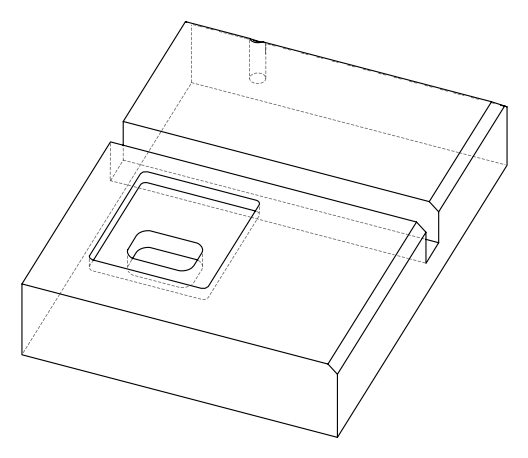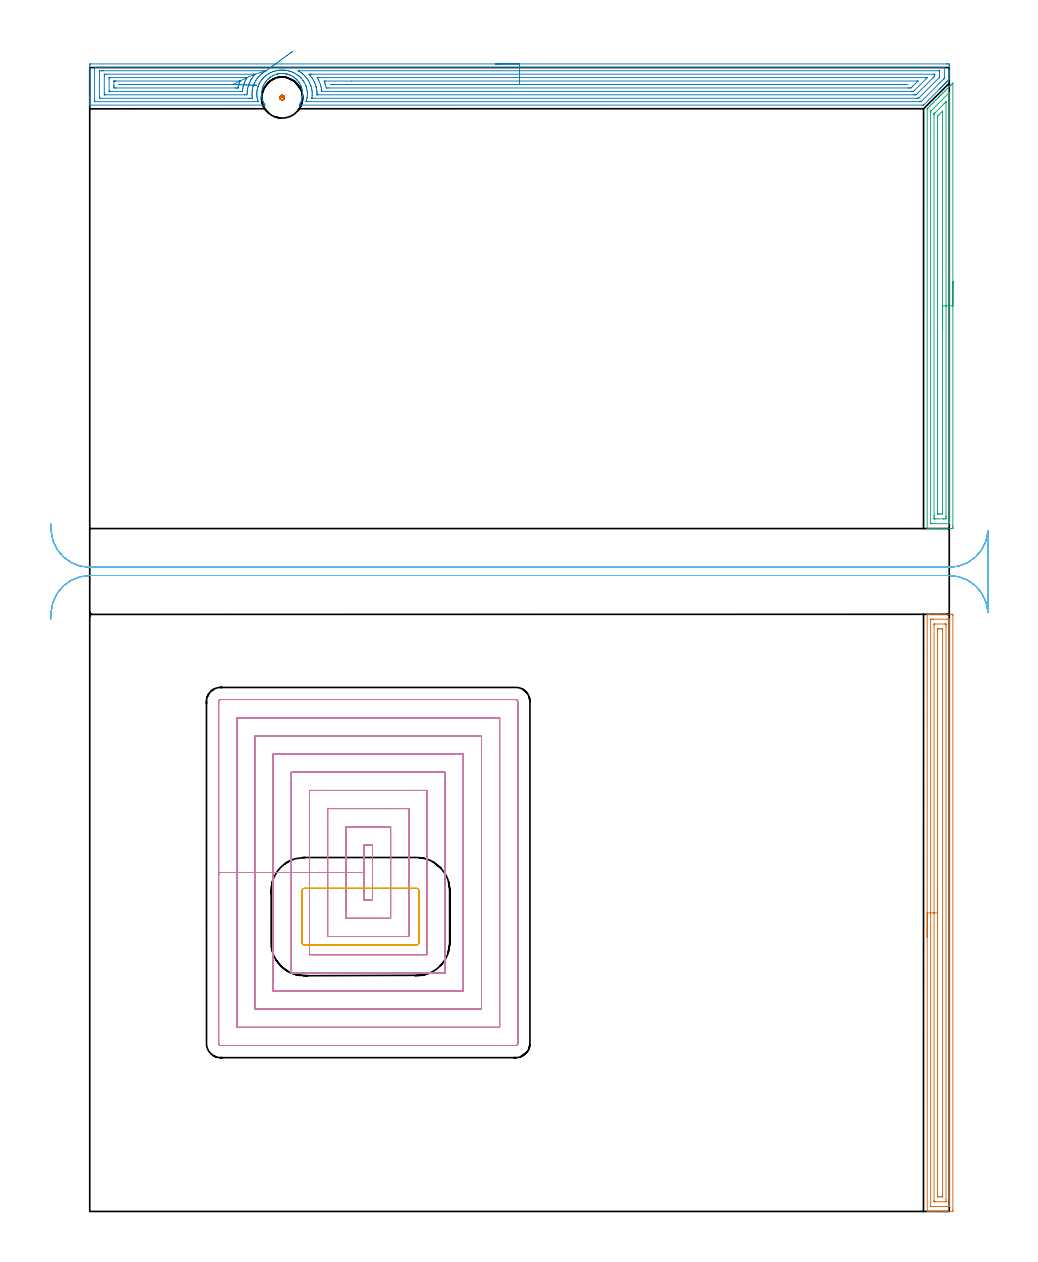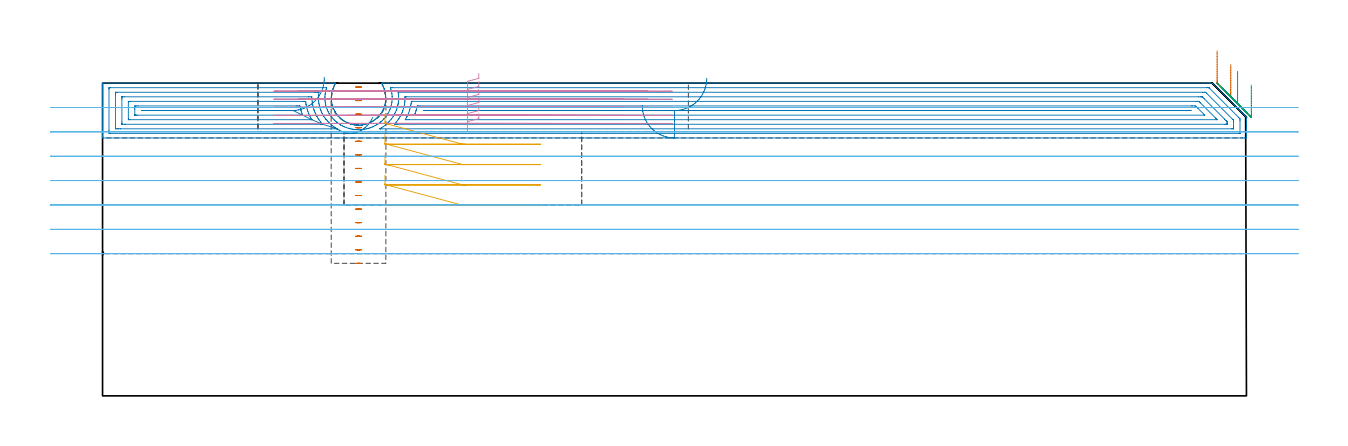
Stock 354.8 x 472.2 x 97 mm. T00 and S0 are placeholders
(PLAN: 7 operations, 4 tool changes, 80.6 min)
(1 AREA_MILL | FG_CHAMFER_SURFACE | UGT0205_001 | 8.13 min | 14191 mm3)
(2 AREA_MILL_1 | FG_CHAMFER_SURFACE_1 | UGT0205_001 | 19.42 min | 51232 mm3)
(3 AREA_MILL_2 | FG_CHAMFER_SURFACE_2 | UGT0205_001 | 5.97 min | 10285 mm3)
(4 MILL_RECTANGULAR_POCKET | POCKET_RECTANGULAR_STRAIGHT | NXT0201_010 | Follow Part, ap 2.5, ae 75% | 32.86 min | 305597 mm3)
(5 MILL_RECTANGULAR_POCKET_1 | POCKET_RECTANGULAR_STRAIGHT_1 | UGT0201_109 | Follow Part, ap 6.35, ae 75% | 1.73 min | 78684 mm3)
(6 MILL_RECTANGULAR_SLOT | SLOT_RECTANGULAR | UGT0201_004 | Follow Part, ap 8, ae 75% | 11.95 min | 663729 mm3)
(7 MILL_BLIND_HOLE_FROM_SOLID_MATERIAL | STEP1POCKET | UGT0201_133 | Spiral | 0.51 min | 11467 mm3)
(TOOL UGT0205_001 | Chamfer Mill 20 x 3 x 45 deg. | D20 FL50 Z2)
(TOOL NXT0201_010 | ENDMILL 10mm [2P460-1000-NA 1630] | D10 FL30 Z6)
(TOOL UGT0201_109 | End Mill 25.4 mm | D25.4 FL25 Z2)
(TOOL UGT0201_004 | End Mill 32 mm | D32 FL53 Z6)
(TOOL UGT0201_133 | Carbide End Mill 15.0 | D15 FL30 Z4)
(OP 1 AREA_MILL)
G17 G21 G94 G90
T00 M6
G54
G17 G0 G90 X345.7 Y113.25 S1061 M3
G43 Z107. H0
G94 G1 Y113.288 Z106.128 F250.
Y113.402 Z105.263
Y113.591 Z104.412
Y113.853 Z103.58
Y114.187 Z102.774
Y114.59 Z102.
Y115.058 Z101.264
Y115.59 Z100.572
Y116.179 Z99.929
Y116.822 Z99.339
Y117.514 Z98.808
Y118.25 Z98.34
Y119.024 Z97.937
Y119.83 Z97.603
Y120.662 Z97.341
Y121.513 Z97.152
Y122.378 Z97.038
Y123.25 Z97.
Y246.347
X345.706 Y246.49 Z96.993
X346.01 Y246.5 Z96.689
X346.428 Z96.271
X347.033 Z95.661
X349.099 Z93.598
X349.678 Z93.017
X350.27 Z92.426
X355.848 Z86.849
X356.14 Y246.498 Z86.557
X356.292 Y246.49 Z86.406
X356.299 Y246.337 Z86.399
X356.3 Y245.901 Z86.4
Y0.599
X356.296 Y0.16 Z86.402
X356.291 Y0.01 Z86.406
X356.137 Y0. Z86.56
X349.678 Z93.017
X348.218 Z94.479
X347.033 Z95.661
X346.432 Z96.267
X346.152 Z96.547
X346.01 Z96.689
X345.706 Y0.01 Z96.993
X345.7 Y0.153 Z97.
Y123.25
X347.114 Z95.586
X347.115 Y244.319 Z95.585
X347.116 Y244.42 Z95.584
X347.119 Y244.47 Z95.581
X347.12 Y244.487 Z95.58
X347.158 Y244.49 Z95.542
X347.538 Y244.498 Z95.162
X347.915 Y244.499 Z94.785
X348.418 Y244.5 Z94.282
X354.085 Y244.499 Z88.615
X354.591 Y244.497 Z88.109
X354.789 Y244.49 Z87.911
X354.879 Y244.478 Z87.821
X354.884 Y244.2 Z87.816
X354.885 Y244.117 Z87.815
Y2.181
X354.884 Y2.08 Z87.816
X354.881 Y2.03 Z87.819
X354.88 Y2.013 Z87.82
X354.842 Y2.01 Z87.858
X354.462 Y2.002 Z88.238
X354.085 Y2. Z88.615
X353.582 Z89.118
X347.915 Y2.001 Z94.785
X347.409 Y2.003 Z95.291
X347.211 Y2.01 Z95.489
X347.121 Y2.022 Z95.579
X347.116 Y2.3 Z95.584
X347.115 Y2.383 Z95.585
X347.114 Y123.25 Z95.586
X348.529 Z94.171
Y241.711
X348.533 Y242.333 Z94.167
X348.535 Y242.467 Z94.165
X348.538 Y242.49 Z94.162
X348.576 Y242.494 Z94.124
X348.632 Y242.499 Z94.068
X353.039 Z89.661
X353.204 Y242.497 Z89.496
X353.369 Y242.491 Z89.331
X353.465 Y242.486 Z89.235
X353.467 Y242.423 Z89.233
X353.469 Y242.333 Z89.231
X353.471 Y242.062 Z89.229
Y4.789
X353.467 Y4.167 Z89.233
X353.465 Y4.033 Z89.235
X353.462 Y4.01 Z89.238
X353.424 Y4.006 Z89.276
X353.368 Y4.001 Z89.332
X348.961 Z93.739
X348.796 Y4.003 Z93.904
X348.631 Y4.009 Z94.069
X348.535 Y4.014 Z94.165
X348.533 Y4.077 Z94.167
X348.531 Y4.167 Z94.169
X348.529 Y4.438 Z94.171
Y123.25
X349.943 Z92.757
Y239.657
X349.946 Y240.277 Z92.754
X349.95 Y240.479 Z92.75
X350.143 Y240.49 Z92.557
X350.559 Y240.499 Z92.141
X350.608 Y240.5 Z92.092
X351.489 Z91.211
X351.866 Y240.495 Z90.834
X352.047 Y240.49 Z90.653
X352.051 Y240.386 Z90.649
X352.056 Y239.926 Z90.644
X352.057 Y6.843 Z90.643
X352.054 Y6.223 Z90.646
X352.05 Y6.021 Z90.65
X351.857 Y6.01 Z90.843
X351.441 Y6.001 Z91.259
X351.392 Y6. Z91.308
X350.511 Z92.189
X350.134 Y6.005 Z92.566
X349.953 Y6.01 Z92.747
X349.949 Y6.114 Z92.751
X349.944 Y6.574 Z92.756
X349.943 Y123.25 Z92.757
Y124.122 Z92.795
Y124.986 Z92.909
Y125.838 Z93.098
Y126.67 Z93.36
Y127.476 Z93.694
Y128.25 Z94.097
Y128.986 Z94.566
Y129.678 Z95.097
Y130.321 Z95.686
Y130.91 Z96.329
Y131.441 Z97.022
Y131.91 Z97.757
Y132.313 Z98.531
Y132.647 Z99.337
Y132.909 Z100.169
Y133.098 Z101.021
Y133.212 Z101.886
Y133.25 Z102.757
G0 Z107.
M5
M2
(OP 2 AREA_MILL_1)
G17 G21 G94 G90
T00 M6
G54
G17 G0 G90 X167.4 Y473.7 S1061 M3
G43 Z107. H0
Z90.
G94 G1 X167.438 Z89.128 F250.
X167.552 Z88.264
X167.741 Z87.412
X168.003 Z86.58
X168.337 Z85.774
X168.74 Z85.
X169.209 Z84.264
X169.74 Z83.572
X170.329 Z82.929
X170.972 Z82.34
X171.664 Z81.808
X172.4 Z81.34
X173.174 Z80.937
X173.98 Z80.603
X174.812 Z80.341
X175.664 Z80.152
X176.528 Z80.038
X177.4 Z80.
X353.663
X354.189 Y473.698 Z80.002
X354.708 Y473.694 Z80.004
X354.792 Y473.691 Z80.005
X354.8 Y473.178 Z80.518
Y470.519 Z83.175
Y469.96 Z83.737
Y469.632 Z84.064
Y469.073 Z84.623
Y468.746 Z84.949
Y467.44 Z86.259
X354.799 Y467.307 Z86.39
X354.784 Y467.286 Z86.413
X354.514 Y467.014 Z86.686
X354.434 Y466.934 Z86.766
X354.189 Y466.688 Z87.01
X354.032 Y466.53 Z87.165
X353.875 Y466.374 Z87.324
X353.742 Y466.241 Z87.457
X353.589 Y466.086 Z87.609
X353.435 Y465.934 Z87.764
X353.296 Y465.795 Z87.903
X353.146 Y465.643 Z88.052
X352.995 Y465.494 Z88.204
X352.849 Y465.348 Z88.349
X352.702 Y465.2 Z88.495
X352.555 Y465.054 Z88.644
X352.403 Y464.902 Z88.796
X352.259 Y464.757 Z88.939
X352.115 Y464.614 Z89.084
X351.957 Y464.455 Z89.242
X351.816 Y464.313 Z89.382
X351.675 Y464.174 Z89.524
X351.51 Y464.009 Z89.689
X351.372 Y463.87 Z89.826
X351.235 Y463.734 Z89.964
X351.064 Y463.563 Z90.135
X350.929 Y463.427 Z90.269
X350.795 Y463.293 Z90.404
X344.367 Y456.866 Z96.832
X344.266 Y456.77 Z96.928
X344.195 Y456.704 Z96.989
X343.474 Y456.7 Z97.
X86.773
X86.503 Y456.704 Z96.99
X86.524 Y456.744 Z96.952
X86.609 Y456.893 Z96.805
X86.676 Y457.007 Z96.692
X86.803 Y457.231 Z96.469
X86.95 Y457.525 Z96.175
X87.268 Y458.224 Z95.476
X87.335 Y458.407 Z95.293
X87.479 Y458.846 Z94.854
X87.601 Y459.289 Z94.411
X87.696 Y459.729 Z93.971
X87.767 Y460.172 Z93.528
X87.814 Y460.612 Z93.088
X87.838 Y461.054 Z92.646
X87.84 Y461.495 Z92.205
X87.818 Y461.936 Z91.764
X87.773 Y462.378 Z91.322
X87.705 Y462.818 Z90.882
X87.612 Y463.26 Z90.44
X87.492 Y463.7 Z90.
X87.268 Y464.377 Z89.323
X87.227 Y464.48 Z89.22
X87.184 Y464.582 Z89.118
X86.974 Y465.026 Z88.673
X86.74 Y465.464 Z88.235
X86.375 Y466.064 Z87.635
X86.276 Y466.207 Z87.493
X86.173 Y466.346 Z87.353
X85.835 Y466.76 Z86.938
X85.732 Y466.878 Z86.82
X85.648 Y466.973 Z86.723
X85.585 Y467.046 Z86.653
X85.483 Y467.163 Z86.536
X85.434 Y467.212 Z86.487
X85.419 Y467.228 Z86.471
X85.374 Y467.268 Z86.428
X85.306 Y467.332 Z86.367
X85.137 Y467.488 Z86.211
X85.053 Y467.564 Z86.132
X85.011 Y467.603 Z86.094
X84.949 Y467.657 Z86.042
X84.839 Y467.751 Z85.948
X84.71 Y467.859 Z85.836
X84.59 Y467.963 Z85.736
X84.396 Y468.111 Z85.589
X84.051 Y468.346 Z85.354
X83.698 Y468.569 Z85.131
X83.297 Y468.787 Z84.91
X83.202 Y468.834 Z84.861
X82.891 Y468.992 Z84.707
X82.806 Y469.031 Z84.669
X82.721 Y469.064 Z84.636
X82.362 Y469.205 Z84.493
X81.913 Y469.359 Z84.339
X81.468 Y469.483 Z84.214
X81.416 Y469.493 Z84.201
X81.155 Y469.554 Z84.144
X81.021 Y469.584 Z84.114
X80.586 Y469.657 Z84.04
X80.575 Y469.658 Z84.038
X80.523 Y469.663 Z84.031
X80.303 Y469.688 Z84.005
X80.128 Y469.707 Z83.985
X80.077 Y469.71 Z83.981
X79.627 Y469.74 Z83.957
X79.42 Y469.743 Z83.953
X79.33 Y469.745
X79.299 Y469.746
X79.251 Z83.952
X79.236
X79.187 Z83.953
X79.18
X78.789 Y469.723 Z83.977
X78.684 Y469.712 Z83.987
X78.344 Y469.676 Z84.021
X78.291 Y469.667 Z84.028
X78.232 Y469.658 Z84.038
X78.084 Y469.636 Z84.062
X77.896 Y469.607 Z84.091
X77.451 Y469.513 Z84.183
X77.398 Y469.498 Z84.197
X77.3 Y469.473 Z84.225
X77.07 Y469.411 Z84.287
X77.003 Y469.392 Z84.304
X76.952 Y469.375 Z84.32
X76.744 Y469.308 Z84.39
X76.559 Y469.246 Z84.451
X75.912 Y468.993 Z84.707
X75.666 Y468.875 Z84.822
X75.613 Y468.845 Z84.851
X75.217 Y468.632 Z85.068
X74.917 Y468.45 Z85.249
X74.774 Y468.364 Z85.336
X74.41 Y468.11 Z85.589
X74.095 Y467.859 Z85.84
X73.882 Y467.689 Z86.009
X73.827 Y467.637 Z86.06
X73.659 Y467.481 Z86.218
X73.592 Y467.416 Z86.28
X73.39 Y467.228 Z86.471
X72.989 Y466.797 Z86.902
X72.934 Y466.728 Z86.972
X72.88 Y466.66 Z87.04
X72.779 Y466.53 Z87.165
X72.632 Y466.345 Z87.352
X72.488 Y466.141 Z87.559
X72.354 Y465.952 Z87.748
X72.158 Y465.643 Z88.054
X72.112 Y465.572 Z88.127
X72.097 Y465.548 Z88.152
X72.051 Y465.464 Z88.236
X71.826 Y465.026 Z88.674
X71.622 Y464.582 Z89.118
X71.45 Y464.143 Z89.557
X71.304 Y463.7 Z90.
X71.204 Y463.354 Z90.346
X71.096 Y462.818 Z90.882
X71.027 Y462.378 Z91.322
X70.982 Y461.936 Z91.764
X70.96 Y461.495 Z92.205
X70.962 Y461.054 Z92.646
X70.986 Y460.612 Z93.088
X71.033 Y460.172 Z93.528
X71.104 Y459.729 Z93.971
X71.194 Y459.289 Z94.411
X71.204 Y459.245 Z94.455
X71.472 Y458.407 Z95.293
X71.646 Y457.963 Z95.737
X71.847 Y457.525 Z96.175
X71.998 Y457.231 Z96.469
X72.041 Y457.153 Z96.547
X72.097 Y457.051 Z96.648
X72.31 Y456.699 Z96.994
X72.309 Z96.995
X72.263 Y456.697 Z96.997
X72.041 Y456.7 Z97.
X0.165
X0.01 Y456.703 Z96.988
X0.008 Y456.728 Z96.964
X0. Y457.085 Z96.614
Y457.453 Z96.246
Y458.108 Z95.587
Y459.322 Z94.375
Y459.881 Z93.813
Y469.189 Z84.508
Y473.178 Z80.519
X0.003 Y473.461 Z80.237
X0.01 Y473.692 Z80.006
X0.243 Y473.699 Z79.999
X177.4 Y473.7 Z80.
Y472.286 Z81.414
X352.403
X352.625 Y472.284 Z81.416
X352.733 Y472.281 Z81.419
X352.78 Y472.279 Z81.421
X352.79 Y472.25 Z81.45
X352.794 Y472.148 Z81.552
X352.799 Y471.899 Z81.801
Y468.353 Z85.347
X352.792 Y467.859 Z85.841
X352.79 Y467.763 Z85.937
X352.733 Y467.695 Z86.005
X352.654 Y467.61 Z86.09
X352.403 Y467.353 Z86.347
X343.315 Y458.266 Z95.434
X343.209 Y458.162 Z95.538
X343.175 Y458.133 Z95.567
X343.158 Y458.121 Z95.579
X343.135 Y458.119 Z95.581
X343.025 Y458.117 Z95.583
X342.581 Y458.114 Z95.586
X89.899
X89.458 Y458.117 Z95.583
X89.35 Y458.119 Z95.581
X89.306 Y458.121 Z95.579
X89.311 Y458.147 Z95.553
X89.331 Y458.22 Z95.48
X89.431 Y458.572 Z95.128
X89.547 Y458.995 Z94.705
X89.612 Y459.279 Z94.421
X89.725 Y459.881 Z93.819
X89.749 Y460.03 Z93.67
X89.82 Y460.768 Z92.932
X89.825 Y460.841 Z92.859
X89.828 Y461.654 Z92.046
X89.826 Y461.726 Z91.974
X89.75 Y462.541 Z91.159
X89.728 Y462.71 Z90.99
X89.589 Y463.427 Z90.273
X89.485 Y463.837 Z89.863
X89.335 Y464.313 Z89.387
X89.251 Y464.564 Z89.136
X89.163 Y464.809 Z88.891
X89.006 Y465.189 Z88.511
X88.996 Y465.21 Z88.49
X88.528 Y466.086 Z87.614
X88.113 Y466.757 Z86.943
X87.955 Y466.973 Z86.727
X87.263 Y467.817 Z85.883
X87.225 Y467.859 Z85.841
X87.22 Y467.865 Z85.835
X86.764 Y468.312 Z85.388
X86.327 Y468.696 Z85.004
X86.266 Y468.746 Z84.954
X85.798 Y469.109 Z84.591
X85.434 Y469.358 Z84.342
X85.001 Y469.632 Z84.068
X84.541 Y469.887 Z83.813
X84.013 Y470.157 Z83.543
X83.648 Y470.31 Z83.39
X83.104 Y470.519 Z83.181
X82.756 Y470.636 Z83.064
X82.583 Y470.69 Z83.01
X82.159 Y470.804 Z82.896
X81.863 Y470.873 Z82.827
X81.413 Y470.966 Z82.734
X80.97 Y471.039 Z82.661
X80.376 Y471.108 Z82.592
X80.22 Y471.122 Z82.578
X80.077 Y471.129 Z82.571
X79.439 Y471.152 Z82.548
X79.184 Y471.154 Z82.546
X78.576 Y471.122 Z82.578
X78.291 Y471.094 Z82.606
X77.776 Y471.03 Z82.67
X77.6 Y471.004 Z82.696
X77.398 Y470.97 Z82.73
X77.022 Y470.892 Z82.808
X76.505 Y470.766 Z82.934
X76.31 Y470.713 Z82.987
X75.687 Y470.519 Z83.181
X75.613 Y470.491 Z83.209
X74.995 Y470.246 Z83.454
X74.881 Y470.198 Z83.502
X74.72 Y470.123 Z83.577
X74.391 Y469.958 Z83.742
X73.827 Y469.651 Z84.049
X73.815 Y469.644 Z84.056
X73.795 Y469.632 Z84.068
X73.274 Y469.295 Z84.405
X72.934 Y469.055 Z84.645
X72.759 Y468.92 Z84.78
X72.542 Y468.746 Z84.954
X72.271 Y468.517 Z85.183
X72.041 Y468.308 Z85.392
X71.812 Y468.087 Z85.613
X71.595 Y467.859 Z85.841
X71.148 Y467.357 Z86.343
X70.978 Y467.142 Z86.558
X70.85 Y466.973 Z86.727
X70.605 Y466.625 Z87.075
X70.248 Y466.086 Z87.614
X69.952 Y465.501 Z88.199
X69.814 Y465.2 Z88.5
X69.677 Y464.888 Z88.812
X69.456 Y464.313 Z89.387
X69.431 Y464.245 Z89.455
X69.363 Y464.039 Z89.661
X69.233 Y463.556 Z90.144
X69.205 Y463.427 Z90.273
X69.091 Y462.81 Z90.89
X69.05 Y462.541 Z91.159
X68.995 Y462.019 Z91.681
X68.977 Y461.654 Z92.046
X68.971 Y461.156 Z92.544
X68.986 Y460.768 Z92.932
X69.032 Y460.209 Z93.491
X69.077 Y459.881 Z93.819
X69.207 Y459.15 Z94.551
X69.246 Y458.995 Z94.705
X69.363 Y458.594 Z95.106
X69.446 Y458.331 Z95.369
X69.455 Y458.303 Z95.397
X69.478 Y458.223 Z95.477
X69.498 Y458.142 Z95.558
X69.501 Y458.119 Z95.581
X69.497 Y458.118 Z95.582
X69.471 Y458.116 Z95.584
X69.363 Y458.114 Z95.586
X2.397
X2.175 Y458.116 Z95.584
X2.067 Y458.119 Z95.581
X2.02 Y458.121 Z95.579
X2.01 Y458.15 Z95.55
X2.006 Y458.252 Z95.448
X2.001 Y458.501 Z95.199
Y471.405 Z82.295
X2.002 Y471.797 Z81.903
X2.01 Y472.193 Z81.507
X2.018 Y472.279 Z81.421
X2.065 Y472.281 Z81.419
X2.175 Y472.284 Z81.416
X2.397 Y472.286 Z81.414
X177.4
Y470.872 Z82.828
X350.262 Y470.871 Z82.829
X350.617 Y470.87 Z82.83
X350.735 Y470.867 Z82.833
X350.776 Y470.865 Z82.835
X350.79 Y470.861 Z82.839
X350.793 Y470.821 Z82.879
X350.797 Y470.7 Z83.
X350.799 Y470.519 Z83.181
X350.8 Y470.337 Z83.363
Y468.746 Z84.954
X350.799 Y468.565 Z85.135
X350.795 Y468.383 Z85.317
X350.79 Y468.262 Z85.438
X350.782 Y468.193 Z85.507
X350.757 Y468.166 Z85.534
X350.617 Y468.017 Z85.683
X342.481 Y459.881 Z93.819
X342.213 Y459.621 Z94.079
X342.138 Y459.549 Z94.151
X342.037 Y459.535 Z94.165
X341.688 Y459.532 Z94.168
X341.15 Y459.529 Z94.171
X91.844
X91.761 Y459.53 Z94.17
X91.724 Y459.532 Z94.168
X91.703 Y459.535 Z94.165
X91.699 Y459.552 Z94.148
X91.742 Y459.881 Z93.819
X91.812 Y460.641 Z93.059
X91.817 Y460.768 Z92.932
X91.828 Y461.512 Z92.188
X91.823 Y461.654 Z92.046
X91.768 Y462.457 Z91.243
X91.758 Y462.541 Z91.159
X91.684 Y463.063 Z90.637
X91.615 Y463.427 Z90.273
X91.598 Y463.513 Z90.187
X91.38 Y464.313 Z89.387
X91.249 Y464.746 Z88.954
X91.086 Y465.2 Z88.5
X90.791 Y465.848 Z87.852
X90.669 Y466.086 Z87.614
X90.537 Y466.339 Z87.361
X90.161 Y466.973 Z86.727
X89.899 Y467.393 Z86.307
X89.538 Y467.859 Z85.841
X89.006 Y468.498 Z85.202
X88.776 Y468.746 Z84.954
X88.113 Y469.372 Z84.328
X87.817 Y469.632 Z84.068
X87.22 Y470.104 Z83.596
X86.601 Y470.519 Z83.181
X86.327 Y470.695 Z83.005
X86.215 Y470.762 Z82.938
X86.097 Y470.832 Z82.868
X86.053 Y470.861 Z82.839
X86.049 Y470.866 Z82.834
X86.052 Y470.867 Z82.833
X86.11 Y470.87 Z82.83
X86.204 Y470.871 Z82.829
X86.327 Y470.872 Z82.828
X177.4
Y469.457 Z84.243
X348.115
X348.704 Y469.455 Z84.245
X348.771 Y469.452 Z84.248
X348.787 Y469.451 Z84.249
X348.79 Y469.436 Z84.264
X348.795 Y469.386 Z84.314
X348.798 Y469.183 Z84.517
X348.799 Y468.779 Z84.921
X348.795 Y468.746 Z84.954
X348.782 Y468.642 Z85.058
X348.702 Y468.558 Z85.142
X348.577 Y468.429 Z85.271
X348.419 Y468.269 Z85.431
X348.011 Y467.859 Z85.841
X341.688 Y461.537 Z92.163
X341.3 Y461.153 Z92.547
X341.128 Y460.986 Z92.714
X341.099 Y460.959 Z92.741
X341.062 Y460.95 Z92.75
X340.975 Y460.947 Z92.753
X340.796 Y460.944 Z92.756
X340.619 Y460.943 Z92.757
X339.903
X94.186
X93.962 Y460.946 Z92.754
X93.852 Y460.95 Z92.75
X93.836 Y460.953 Z92.747
X93.833 Y460.971 Z92.729
X93.831 Y461.001 Z92.699
X93.828 Y461.299 Z92.401
X93.823 Y461.654 Z92.046
X93.787 Y462.226 Z91.474
X93.757 Y462.541 Z91.159
X93.664 Y463.234 Z90.466
X93.625 Y463.427 Z90.273
X93.47 Y464.138 Z89.562
X93.424 Y464.313 Z89.387
X93.407 Y464.376 Z89.324
X93.145 Y465.2 Z88.5
X92.96 Y465.706 Z87.994
X92.781 Y466.086 Z87.614
X92.577 Y466.51 Z87.19
X92.322 Y466.973 Z86.727
X91.998 Y467.548 Z86.152
X91.799 Y467.859 Z85.841
X91.684 Y468.031 Z85.669
X91.124 Y468.746 Z84.954
X90.976 Y468.929 Z84.771
X90.791 Y469.151 Z84.549
X90.598 Y469.38 Z84.32
X90.562 Y469.425 Z84.275
X90.547 Y469.451 Z84.249
X90.585 Y469.452 Z84.248
X90.791 Y469.455 Z84.245
X91.206 Y469.457 Z84.243
X91.508
X177.4
Y468.043 Z85.657
X345.445
X345.568 Y468.041 Z85.659
X345.667 Y468.039 Z85.661
X345.718 Y468.037 Z85.663
X345.702 Y468.012 Z85.688
X345.557 Y467.859 Z85.841
X345.411 Y467.71 Z85.99
X345.26 Y467.558 Z86.142
X340.517 Y462.817 Z90.883
X340.237 Y462.541 Z91.159
X340.067 Y462.377 Z91.323
X340.038 Y462.364 Z91.336
X339.995 Y462.361 Z91.339
X339.903 Y462.359 Z91.341
X339.195 Y462.357 Z91.343
X339.01
X96.149
X95.964 Y462.359 Z91.341
X95.841 Y462.362 Z91.338
X95.802 Y462.364 Z91.336
X95.792 Y462.378 Z91.322
X95.785 Y462.419 Z91.281
X95.768 Y462.541 Z91.159
X95.712 Y462.974 Z90.726
X95.641 Y463.427 Z90.273
X95.577 Y463.746 Z89.954
X95.446 Y464.313 Z89.387
X95.256 Y465.022 Z88.678
X95.201 Y465.2 Z88.5
X95.176 Y465.279 Z88.421
X94.882 Y466.086 Z87.614
X94.571 Y466.767 Z86.933
X94.466 Y466.973 Z86.727
X94.363 Y467.173 Z86.527
X93.982 Y467.859 Z85.841
X93.922 Y467.972 Z85.728
X93.89 Y468.034 Z85.666
X93.993 Y468.038 Z85.662
X94.18 Y468.041 Z85.659
X94.363 Y468.043 Z85.657
X95.071
X177.4
Y466.629 Z87.071
X341.688
X341.787 Y466.628 Z87.072
X341.852 Y466.625 Z87.075
X341.861 Y466.623 Z87.077
X341.855 Y466.611 Z87.089
X341.829 Y466.579 Z87.121
X341.784 Y466.532 Z87.168
X341.753 Y466.5 Z87.2
X339.734 Y464.481 Z89.219
X339.564 Y464.313 Z89.387
X339.284 Y464.041 Z89.659
X339.01 Y463.778 Z89.922
X338.66 Y463.774 Z89.926
X338.117 Y463.772 Z89.928
X337.77 Y463.771 Z89.929
X98.481
X97.934 Y463.773 Z89.927
X97.752 Y463.775 Z89.925
X97.615 Y463.778 Z89.922
X97.323 Y464.921 Z88.779
X97.243 Y465.2 Z88.5
X97.197 Y465.354 Z88.346
X97.042 Y465.837 Z87.863
X96.954 Y466.086 Z87.614
X96.908 Y466.219 Z87.481
X96.781 Y466.622 Z87.078
X97.042 Y466.625 Z87.075
X97.389 Y466.628 Z87.072
X108.171 Y466.629 Z87.071
X177.4
Y465.215 Z88.485
X337.224 Y465.214 Z88.486
X337.636 Y465.2 Z88.5
X337.239 Y465.185 Z88.515
X337.224
X99.72 Y465.186 Z88.514
X99.487 Y465.2 Z88.5
X99.706 Y465.214 Z88.486
X99.72 Y465.215 Z88.485
X177.4
X178.272 Z88.523
X179.137 Z88.637
X179.988 Z88.826
X180.82 Z89.088
X181.626 Z89.422
X182.4 Z89.825
X183.136 Z90.294
X183.828 Z90.825
X184.471 Z91.414
X185.06 Z92.057
X185.592 Z92.75
X186.06 Z93.485
X186.463 Z94.259
X186.797 Z95.065
X187.059 Z95.897
X187.248 Z96.749
X187.362 Z97.614
X187.4 Z98.485
G0 Z107.
X83.826 Y478.911
Z86.389
G1 X83.442 Y478.632 Z85.657
X83.008 Y478.317 Z84.969
X82.527 Y477.967 Z84.33
X82.003 Y477.586 Z83.746
X81.44 Y477.177 Z83.22
X80.842 Y476.742 Z82.757
X80.213 Y476.286 Z82.361
X79.559 Y475.811 Z82.033
X78.884 Y475.32 Z81.777
X78.194 Y474.819 Z81.595
X77.494 Y474.31 Z81.488
X76.788 Y473.797 Z81.457
X76.083 Y473.285 Z81.502
X75.384 Y472.777 Z81.622
X74.697 Y472.278 Z81.818
X74.025 Y471.79 Z82.086
X73.375 Y471.318 Z82.427
X72.752 Y470.865 Z82.835
X72.724 Y470.844 Z82.856
X72.682 Y470.816 Z82.884
X72.653 Y470.798 Z82.902
X72.198 Y470.519 Z83.181
X72.102 Y470.458 Z83.242
X72.041 Y470.418 Z83.282
X71.575 Y470.095 Z83.605
X71.148 Y469.771 Z83.929
X71.071 Y469.709 Z83.991
X70.98 Y469.632 Z84.068
X70.597 Y469.296 Z84.404
X70.255 Y468.982 Z84.718
X70.137 Y468.864 Z84.836
X70.024 Y468.746 Z84.954
X69.712 Y468.399 Z85.301
X69.363 Y468.003 Z85.697
X69.298 Y467.923 Z85.777
X69.249 Y467.859 Z85.841
X68.922 Y467.422 Z86.278
X68.623 Y466.973 Z86.727
X68.563 Y466.881 Z86.819
X68.47 Y466.732 Z86.968
X68.126 Y466.086 Z87.614
X67.949 Y465.717 Z87.983
X67.722 Y465.2 Z88.5
X67.68 Y465.098 Z88.602
X67.577 Y464.826 Z88.874
X67.41 Y464.313 Z89.387
X67.253 Y463.748 Z89.952
X67.19 Y463.427 Z90.273
X67.111 Y463.003 Z90.697
X67.045 Y462.541 Z91.159
X67.011 Y462.216 Z91.484
X66.977 Y461.654 Z92.046
X66.971 Y461.369 Z92.331
X66.985 Y460.768 Z92.932
X67.006 Y460.448 Z93.252
X67.103 Y459.539 Z94.161
X67.087 Y459.535 Z94.165
X67.035 Y459.532 Z94.168
X66.684 Y459.53 Z94.17
X66.146 Y459.529 Z94.171
X65.791 Y459.528 Z94.172
X4.538 Y459.529 Z94.171
X4.183 Y459.53 Z94.17
X4.065 Y459.533 Z94.167
X4.024 Y459.535 Z94.165
X4.01 Y459.539 Z94.161
X4.007 Y459.579 Z94.121
X4.003 Y459.7 Z94.
X4.001 Y459.881 Z93.819
X4. Y460.063 Z93.637
Y469.814 Z83.886
X4.002 Y470.519 Z83.181
X4.005 Y470.696 Z83.004
X4.015 Y470.865 Z82.835
X4.183 Y470.866 Z82.834
X4.722 Y470.87 Z82.83
X5.076 Y470.871 Z82.829
X5.613 Y470.872 Z82.828
X72.579 Y470.871 Z82.829
X72.636 Y470.87 Z82.83
X72.707 Y470.867 Z82.833
X72.752 Y470.865 Z82.835
X68.267 Y469.449 Z84.251
X68.2 Y469.37 Z84.33
X68.114 Y469.269 Z84.431
X67.66 Y468.746 Z84.954
X67.622 Y468.701 Z84.999
X67.577 Y468.645 Z85.055
X67.244 Y468.19 Z85.51
X67.009 Y467.859 Z85.841
X66.877 Y467.667 Z86.033
X66.684 Y467.372 Z86.328
X66.538 Y467.118 Z86.582
X66.459 Y466.973 Z86.727
X66.23 Y466.537 Z87.163
X66.014 Y466.086 Z87.614
X65.944 Y465.935 Z87.765
X65.791 Y465.583 Z88.117
X65.686 Y465.304 Z88.396
X65.649 Y465.2 Z88.5
X65.575 Y464.985 Z88.715
X65.372 Y464.313 Z89.387
X65.233 Y463.759 Z89.941
X65.168 Y463.427 Z90.273
X65.128 Y463.199 Z90.501
X65.036 Y462.541 Z91.159
X65.021 Y462.418 Z91.282
X64.969 Y461.654 Z92.046
X64.964 Y461.589 Z92.111
X64.898 Y460.95 Z92.75
X64.717 Y460.947 Z92.753
X64.005 Y460.943 Z92.757
X63.829
X6.685
X6.096 Y460.945 Z92.755
X6.029 Y460.948 Z92.752
X6.013 Y460.949 Z92.751
X6.01 Y460.964 Z92.736
X6.005 Y461.014 Z92.686
X6.002 Y461.217 Z92.483
X6. Y461.623 Z92.077
Y468.746 Z84.954
X6.003 Y469.173 Z84.527
X6.007 Y469.387 Z84.313
X6.01 Y469.439 Z84.261
X6.019 Y469.451 Z84.249
X6.043 Y469.452 Z84.248
X6.147 Y469.455 Z84.245
X6.861 Y469.457 Z84.243
X7.038
X67.577
X67.754 Y469.456 Z84.244
X68.267 Y469.449 Z84.251
X64.901 Y468.035 Z85.665
Y468.029 Z85.671
X64.898 Y468.018 Z85.682
X64.838 Y467.919 Z85.781
X64.804 Y467.859 Z85.841
X64.524 Y467.345 Z86.355
X64.328 Y466.973 Z86.727
X64.222 Y466.758 Z86.942
X64.005 Y466.293 Z87.407
X63.943 Y466.148 Z87.552
X63.919 Y466.086 Z87.614
X63.702 Y465.501 Z88.199
X63.601 Y465.2 Z88.5
X63.485 Y464.83 Z88.87
X63.341 Y464.313 Z89.387
X63.296 Y464.132 Z89.568
X63.147 Y463.427 Z90.273
X63.141 Y463.398 Z90.302
X63.112 Y463.207 Z90.493
X63.034 Y462.618 Z91.082
X63.01 Y462.393 Z91.307
X63.005 Y462.37 Z91.33
X63.002 Y462.364 Z91.336
X62.959 Y462.363 Z91.337
X62.59 Y462.358 Z91.342
X62.404 Y462.357 Z91.343
X62.22
X8.647
X8.462 Y462.359 Z91.341
X8.093 Y462.364 Z91.336
X8.009 Y462.367 Z91.333
X8.006 Y462.393 Z91.307
X8.003 Y462.449 Z91.251
X8.001 Y462.541 Z91.159
X8. Y467.615 Z86.085
X8.003 Y467.859 Z85.841
X8.008 Y468.019 Z85.681
X8.009 Y468.034 Z85.666
X8.056 Y468.037 Z85.663
X8.154 Y468.041 Z85.659
X8.277 Y468.042 Z85.658
X8.462 Y468.043 Z85.657
X64.714
X64.785 Y468.041 Z85.659
X64.898 Y468.037 Z85.663
X64.901 Y468.035 Z85.665
X62.042 Y466.622 Z87.078
Y466.613 Z87.087
X62.031 Y466.575 Z87.125
X61.85 Y466.086 Z87.614
X61.645 Y465.516 Z88.184
X61.547 Y465.2 Z88.5
X61.497 Y465.031 Z88.669
X61.327 Y464.409 Z89.291
X61.309 Y464.331 Z89.369
X61.224 Y463.921 Z89.779
X61.204 Y463.834 Z89.866
X61.192 Y463.793 Z89.907
X61.186 Y463.778 Z89.922
X61.161 Y463.777 Z89.923
X60.978 Y463.773 Z89.927
X60.434 Y463.771 Z89.929
X60.087
X10.979 Y463.772 Z89.928
X10.433 Y463.775 Z89.925
X10.079 Y463.778 Z89.922
X10.01 Y463.787 Z89.913
X10.004 Y463.853 Z89.847
X10.001 Y464.313 Z89.387
X10. Y464.743 Z88.957
X10.001 Y466.516 Z87.184
X10.004 Y466.578 Z87.122
X10.01 Y466.614 Z87.086
X10.014 Y466.623 Z87.077
X10.024 Y466.624 Z87.076
X10.16 Y466.627 Z87.073
X10.433 Y466.629 Z87.071
X10.779
X61.674
X61.926 Y466.627 Z87.073
X62.042 Y466.622 Z87.078
X59.098 Y465.2 Z88.5
X58.663 Y465.185 Z88.515
X58.648
X12.219 Y465.186 Z88.514
X12.098 Y465.2 Z88.5
X12.204 Y465.214 Z88.486
X58.648
X59.098 Y465.2 Z88.5
X59.967 Y465.172 Z88.566
X60.827 Y465.144 Z88.708
X61.672 Y465.117 Z88.924
X62.495 Y465.09 Z89.213
X63.289 Y465.065 Z89.573
X64.049 Y465.04 Z90.
X64.769 Y465.017 Z90.493
X65.443 Y464.995 Z91.046
X66.067 Y464.975 Z91.656
X66.635 Y464.957 Z92.317
X67.143 Y464.94 Z93.026
X67.588 Y464.926 Z93.777
X67.965 Y464.914 Z94.563
X68.273 Y464.904 Z95.38
X68.508 Y464.896 Z96.22
X68.669 Y464.891 Z97.077
X68.755 Y464.888 Z97.945
X68.765 Z98.817
G0 Z107.
M5
M2
(OP 3 AREA_MILL_2)
G17 G21 G94 G90
T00 M6
G54
G17 G0 G90 X356.3 Y383.85 S1061 M3
G43 Z107. H0
Z96.4
G94 G1 Y383.812 Z95.528 F250.
Y383.698 Z94.664
Y383.509 Z93.812
Y383.247 Z92.98
Y382.913 Z92.174
Y382.51 Z91.4
Y382.042 Z90.664
Y381.51 Z89.972
Y380.921 Z89.329
Y380.278 Z88.74
Y379.586 Z88.209
Y378.85 Z87.74
Y378.076 Z87.337
Y377.27 Z87.003
Y376.438 Z86.741
Y375.586 Z86.552
Y374.722 Z86.438
Y373.85 Z86.4
Y282.924
X356.299 Y282.49 Z86.401
X356.295 Y282.038 Z86.403
X356.291 Y281.909 Z86.406
X355.848 Y281.9 Z86.849
X349.678 Z93.017
X349.081 Z93.616
X348.796 Z93.901
X347.033 Z95.661
X346.464 Z96.235
X346.152 Z96.547
X345.991 Y281.901 Z96.708
X345.706 Y281.91 Z96.993
X345.7 Y282.044 Z97.
Y454.96
X345.704 Y455.196 Z96.99
X345.706 Y455.209 Z96.987
X345.905 Y455.406 Z96.794
X346.006 Y455.506 Z96.694
X346.593 Y456.095 Z96.103
X346.797 Y456.297 Z95.902
X346.859 Y456.359 Z95.841
X347.474 Y456.976 Z95.222
X347.712 Y457.212 Z94.988
X348.356 Y457.857 Z94.341
X348.565 Y458.065 Z94.135
X349.237 Y458.739 Z93.459
X349.418 Y458.918 Z93.282
X349.471 Y458.971 Z93.229
X350.119 Y459.62 Z92.578
X350.272 Y459.772 Z92.428
X350.362 Y459.862 Z92.338
X350.559 Y460.06 Z92.139
X350.658 Y460.16 Z92.039
X351. Y460.501 Z91.697
X351.125 Y460.625 Z91.575
X351.254 Y460.754 Z91.446
X351.441 Y460.942 Z91.257
X351.549 Y461.051 Z91.148
X352.145 Y461.645 Z90.555
X352.322 Y461.824 Z90.375
X352.441 Y461.942 Z90.256
X353.036 Y462.536 Z89.663
X353.204 Y462.705 Z89.493
X353.927 Y463.428 Z88.772
X354.085 Y463.587 Z88.612
X354.526 Y464.026 Z88.174
X354.818 Y464.319 Z87.88
X354.967 Y464.468 Z87.73
X355.407 Y464.907 Z87.293
X355.71 Y465.21 Z86.989
X355.848 Y465.35 Z86.848
X356.244 Y465.744 Z86.456
X356.289 Y465.781 Z86.411
X356.299 Y465.787 Z86.401
X356.3 Y373.85 Z86.4
X354.886 Z87.814
Y284.272
X354.884 Y284.07 Z87.816
X354.881 Y283.969 Z87.819
X354.879 Y283.923 Z87.821
X354.868 Y283.91 Z87.832
X354.821 Y283.908 Z87.879
X354.452 Y283.901 Z88.248
X347.915 Z94.785
X347.399 Y283.903 Z95.301
X347.209 Y283.91 Z95.491
X347.121 Y283.915 Z95.579
X347.116 Y284.189 Z95.584
X347.115 Y284.272 Z95.585
Y453.623
X347.119 Y454.028 Z95.581
X347.121 Y454.127 Z95.579
X347.129 Y454.168 Z95.571
X347.155 Y454.196 Z95.545
X347.249 Y454.296 Z95.451
X347.464 Y454.514 Z95.236
X354.782 Y461.832 Z87.918
X354.857 Y461.904 Z87.843
X354.87 Y461.914 Z87.83
X354.876 Y461.918 Z87.824
X354.879 Y461.9 Z87.821
X354.884 Y461.728 Z87.816
X354.885 Y461.645 Z87.815
X354.886 Y461.523 Z87.814
Y373.85
X353.471 Z89.229
Y286.946
Y286.676
X353.466 Y286.055 Z89.234
X353.465 Y285.928 Z89.235
X353.348 Y285.909 Z89.352
X353.204 Y285.905 Z89.496
X352.475 Y285.9 Z90.225
X352.322 Z90.378
X349.831 Z92.869
X348.949 Z93.751
X348.796 Y285.902 Z93.904
X348.643 Y285.906 Z94.057
X348.546 Y285.91 Z94.154
X348.535 Y285.966 Z94.165
X348.533 Y286.055 Z94.167
X348.53 Y286.324 Z94.17
X348.529 Y286.946 Z94.171
Y287.217
Y452.732
X348.53 Y453.001 Z94.17
X348.533 Y453.092 Z94.167
X348.536 Y453.121 Z94.164
X348.546 Y453.137 Z94.154
X348.578 Y453.173 Z94.122
X348.796 Y453.397 Z93.904
X348.909 Y453.51 Z93.791
X352.897 Y457.498 Z89.803
X353.204 Y457.803 Z89.496
X353.344 Y457.938 Z89.356
X353.422 Y458.011 Z89.278
X353.465 Y458.043 Z89.235
X353.469 Y457.979 Z89.231
X353.471 Y457.931 Z89.229
Y373.85
X352.057 Z90.643
X352.056 Y288.729 Z90.644
X352.052 Y288.11 Z90.648
X352.049 Y287.91 Z90.651
X351.379 Y287.9 Z91.321
X350.559 Z92.141
X350.497 Z92.203
X350.137 Y287.906 Z92.563
X349.963 Y287.91 Z92.737
X349.95 Y288.006 Z92.75
X349.945 Y288.459 Z92.755
X349.943 Y288.729 Z92.757
Y289.352
Y451.572
X349.944 Y451.841 Z92.756
X349.947 Y451.996 Z92.753
X349.95 Y452.07 Z92.75
X349.986 Y452.125 Z92.714
X350.13 Y452.274 Z92.57
X350.559 Y452.711 Z92.141
X351.9 Y454.051 Z90.8
X351.955 Y454.104 Z90.745
X352.027 Y454.171 Z90.673
X352.05 Y454.189 Z90.65
X352.053 Y454.154 Z90.647
X352.055 Y454.096 Z90.645
X352.057 Y453.891 Z90.643
Y373.85
Y372.978 Z90.681
Y372.114 Z90.795
Y371.262 Z90.983
Y370.43 Z91.246
Y369.624 Z91.58
Y368.85 Z91.982
Y368.114 Z92.451
Y367.422 Z92.982
Y366.779 Z93.572
Y366.19 Z94.215
Y365.658 Z94.907
Y365.19 Z95.643
Y364.787 Z96.417
Y364.453 Z97.222
Y364.191 Z98.055
Y364.002 Z98.906
Y363.888 Z99.771
Y363.85 Z100.643
G0 Z107.
M5
M2
(OP 4 MILL_RECTANGULAR_POCKET)
G17 G21 G94 G90
T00 M6
G54
G17 G0 G90 X116.7 Y145.674 S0 M3
G43 Z107. H1
Z100.
G94 G1 Y151.3 Z98.492 F250.
X113.2 Z97.555
Y139.9 Z94.5
Y128.5 F500.
X116.7
Y151.3
X113.2
Y139.9
X105.7
Y121.
X124.2
Y158.8
X105.7
Y139.9
X98.2
Y113.5
X131.7
Y166.3
X98.2
Y139.9
X90.7
Y106.
X139.2
Y173.8
X90.7
Y139.9
X83.2
Y98.5
X146.7
Y181.3
X83.2
Y139.9
X75.7
Y91.
X154.2
Y188.8
X75.7
Y139.9
X68.2
Y83.5
X161.7
Y196.3
X68.2
Y139.9
X60.7
Y76.
X169.2
Y203.8
X60.7
Y139.9
X53.2
Y69.3
G3 X54. Y68.5 R0.8
G1 X175.9
G3 X176.7 Y69.3 R0.8
G1 Y210.5
G3 X175.9 Y211.3 R0.8
G1 X54.
G3 X53.2 Y210.5 R0.8
G1 Y139.9
Y138.9
G0 X116.7 Y145.674 Z97.5
G1 Y151.3 Z95.992 F250.
X113.2 Z95.055
Y139.9 Z92.
Y128.5 F500.
X116.7
Y151.3
X113.2
Y139.9
X105.7
Y121.
X124.2
Y158.8
X105.7
Y139.9
X98.2
Y113.5
X131.7
Y166.3
X98.2
Y139.9
X90.7
Y106.
X139.2
Y173.8
X90.7
Y139.9
X83.2
Y98.5
X146.7
Y181.3
X83.2
Y139.9
X75.7
Y91.
X154.2
Y188.8
X75.7
Y139.9
X68.2
Y83.5
X161.7
Y196.3
X68.2
Y139.9
X60.7
Y76.
X169.2
Y203.8
X60.7
Y139.9
X53.2
Y69.3
G3 X54. Y68.5 R0.8
G1 X175.9
G3 X176.7 Y69.3 R0.8
G1 Y210.5
G3 X175.9 Y211.3 R0.8
G1 X54.
G3 X53.2 Y210.5 R0.8
G1 Y139.9
Y138.9
G0 X116.7 Y145.674 Z95.
G1 Y151.3 Z93.492 F250.
X113.2 Z92.555
Y139.9 Z89.5
Y128.5 F500.
X116.7
Y151.3
X113.2
Y139.9
X105.7
Y121.
X124.2
Y158.8
X105.7
Y139.9
X98.2
Y113.5
X131.7
Y166.3
X98.2
Y139.9
X90.7
Y106.
X139.2
Y173.8
X90.7
Y139.9
X83.2
Y98.5
X146.7
Y181.3
X83.2
Y139.9
X75.7
Y91.
X154.2
Y188.8
X75.7
Y139.9
X68.2
Y83.5
X161.7
Y196.3
X68.2
Y139.9
X60.7
Y76.
X169.2
Y203.8
X60.7
Y139.9
X53.2
Y69.3
G3 X54. Y68.5 R0.8
G1 X175.9
G3 X176.7 Y69.3 R0.8
G1 Y210.5
G3 X175.9 Y211.3 R0.8
G1 X54.
G3 X53.2 Y210.5 R0.8
G1 Y139.9
Y138.9
G0 X116.7 Y145.674 Z92.5
G1 Y151.3 Z90.992 F250.
X113.2 Z90.055
Y139.9 Z87.
Y128.5 F500.
X116.7
Y151.3
X113.2
Y139.9
X105.7
Y121.
X124.2
Y158.8
X105.7
Y139.9
X98.2
Y113.5
X131.7
Y166.3
X98.2
Y139.9
X90.7
Y106.
X139.2
Y173.8
X90.7
Y139.9
X83.2
Y98.5
X146.7
Y181.3
X83.2
Y139.9
X75.7
Y91.
X154.2
Y188.8
X75.7
Y139.9
X68.2
Y83.5
X161.7
Y196.3
X68.2
Y139.9
X60.7
Y76.
X169.2
Y203.8
X60.7
Y139.9
X53.2
Y69.3
G3 X54. Y68.5 R0.8
G1 X175.9
G3 X176.7 Y69.3 R0.8
G1 Y210.5
G3 X175.9 Y211.3 R0.8
G1 X54.
G3 X53.2 Y210.5 R0.8
G1 Y139.9
Y138.9
G0 X116.7 Y145.674 Z90.
G1 Y151.3 Z88.492 F250.
X113.2 Z87.555
Y139.9 Z84.5
Y128.5 F500.
X116.7
Y151.3
X113.2
Y139.9
X105.7
Y121.
X124.2
Y158.8
X105.7
Y139.9
X98.2
Y113.5
X131.7
Y166.3
X98.2
Y139.9
X90.7
Y106.
X139.2
Y173.8
X90.7
Y139.9
X83.2
Y98.5
X146.7
Y181.3
X83.2
Y139.9
X75.7
Y91.
X154.2
Y188.8
X75.7
Y139.9
X68.2
Y83.5
X161.7
Y196.3
X68.2
Y139.9
X60.7
Y76.
X169.2
Y203.8
X60.7
Y139.9
X53.2
Y69.3
G3 X54. Y68.5 R0.8
G1 X175.9
G3 X176.7 Y69.3 R0.8
G1 Y210.5
G3 X175.9 Y211.3 R0.8
G1 X54.
G3 X53.2 Y210.5 R0.8
G1 Y139.9
Y138.9
G0 X116.7 Y145.674 Z87.5
G1 Y151.3 Z85.992 F250.
X113.2 Z85.055
Y139.9 Z82.
Y128.5 F500.
X116.7
Y151.3
X113.2
Y139.9
X105.7
Y121.
X124.2
Y158.8
X105.7
Y139.9
X98.2
Y113.5
X131.7
Y166.3
X98.2
Y139.9
X90.7
Y106.
X139.2
Y173.8
X90.7
Y139.9
X83.2
Y98.5
X146.7
Y181.3
X83.2
Y139.9
X75.7
Y91.
X154.2
Y188.8
X75.7
Y139.9
X68.2
Y83.5
X161.7
Y196.3
X68.2
Y139.9
X60.7
Y76.
X169.2
Y203.8
X60.7
Y139.9
X53.2
Y69.3
G3 X54. Y68.5 R0.8
G1 X175.9
G3 X176.7 Y69.3 R0.8
G1 Y210.5
G3 X175.9 Y211.3 R0.8
G1 X54.
G3 X53.2 Y210.5 R0.8
G1 Y139.9
Y138.9
G0 Z107.
M5
M2
(OP 5 MILL_RECTANGULAR_POCKET_1)
G17 G21 G94 G90
T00 M6
G54
G17 G0 G90 X87.6 Y121.046 S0 M3
G43 Z107. H0
Z87.367
G94 G1 Y111. Z84.675 F250.
Y110.9 Z84.648
X87.664 Y110.633 Z84.574
X87.799 Y110.393 Z84.501
X87.993 Y110.199 Z84.427
X88.233 Y110.064 Z84.353
X88.5 Y110. Z84.28
X88.6 Z84.253
X111.75 Z78.05
X134.9 F500.
G3 X135.9 Y111. R1.
G1 Y132.4
G3 X134.9 Y133.4 R1.
G1 X88.6
G3 X87.6 Y132.4 R1.
G1 Y111.
G3 X88.6 Y110. R1.
G1 X111.75
X112.75
G0 X87.6 Y121.046 Z81.05
G1 Y111. Z78.358 F250.
Y110.9 Z78.331
X87.664 Y110.633 Z78.258
X87.799 Y110.393 Z78.184
X87.993 Y110.199 Z78.11
X88.233 Y110.064 Z78.037
X88.5 Y110. Z77.963
X88.6 Z77.936
X111.75 Z71.733
X134.9 F500.
G3 X135.9 Y111. R1.
G1 Y132.4
G3 X134.9 Y133.4 R1.
G1 X88.6
G3 X87.6 Y132.4 R1.
G1 Y111.
G3 X88.6 Y110. R1.
G1 X111.75
X112.75
G0 X87.6 Y121.046 Z74.733
G1 Y111. Z72.041 F250.
Y110.9 Z72.015
X87.664 Y110.633 Z71.941
X87.799 Y110.393 Z71.867
X87.993 Y110.199 Z71.794
X88.233 Y110.064 Z71.72
X88.5 Y110. Z71.647
X88.6 Z71.62
X111.75 Z65.417
X134.9 F500.
G3 X135.9 Y111. R1.
G1 Y132.4
G3 X134.9 Y133.4 R1.
G1 X88.6
G3 X87.6 Y132.4 R1.
G1 Y111.
G3 X88.6 Y110. R1.
G1 X111.75
X112.75
G0 X87.6 Y121.046 Z68.417
G1 Y111. Z65.725 F250.
Y110.9 Z65.698
X87.664 Y110.633 Z65.624
X87.799 Y110.393 Z65.551
X87.993 Y110.199 Z65.477
X88.233 Y110.064 Z65.403
X88.5 Y110. Z65.33
X88.6 Z65.303
X111.75 Z59.1
X134.9 F500.
G3 X135.9 Y111. R1.
G1 Y132.4
G3 X134.9 Y133.4 R1.
G1 X88.6
G3 X87.6 Y132.4 R1.
G1 Y111.
G3 X88.6 Y110. R1.
G1 X111.75
X112.75
G0 Z107.
M5
M2
(OP 6 MILL_RECTANGULAR_SLOT)
G17 G21 G94 G90
T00 M6
G54
G17 G0 G90 X-16.154 Y244.485 S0 M3
G43 Z107. H0
Z89.443
G94 G1 X-15.97 Y247.479 F250.
G2 X0. Y262.5 R16. F500.
G1 X354.8
G2 X370.635 Y248.795 R16.
G1 X370.664 Y248.791
G3 X370.8 Y250.87 R16.
G1 Y277.613
G3 X370.67 Y279.648 R16.
G1 X370.64 Y279.644
G2 X354.8 Y265.9 R16.
G1 X0.
G2 X-15.97 Y280.921 R16.
G1 X-16.154 Y283.915 F250.
G0 Y244.485 Z81.886
G1 X-15.97 Y247.479
G2 X0. Y262.5 R16. F500.
G1 X354.8
G2 X370.77 Y247.48 R16.
G1 X370.8
Y280.92
X370.77
G2 X354.8 Y265.9 R16.
G1 X0.
G2 X-15.97 Y280.921 R16.
G1 X-16.154 Y283.915 F250.
G0 Y244.485 Z74.329
G1 X-15.97 Y247.479
G2 X0. Y262.5 R16. F500.
G1 X354.8
G2 X370.77 Y247.48 R16.
G1 X370.8
Y280.92
X370.77
G2 X354.8 Y265.9 R16.
G1 X0.
G2 X-15.97 Y280.921 R16.
G1 X-16.154 Y283.915 F250.
G0 Y244.485 Z66.771
G1 X-15.97 Y247.479
G2 X0. Y262.5 R16. F500.
G1 X354.8
G2 X370.77 Y247.48 R16.
G1 X370.8
Y280.92
X370.77
G2 X354.8 Y265.9 R16.
G1 X0.
G2 X-15.97 Y280.921 R16.
G1 X-16.154 Y283.915 F250.
G0 Y244.485 Z59.214
G1 X-15.97 Y247.479
G2 X0. Y262.5 R16. F500.
G1 X354.8
G2 X370.77 Y247.48 R16.
G1 X370.8
Y280.92
X370.77
G2 X354.8 Y265.9 R16.
G1 X0.
G2 X-15.97 Y280.921 R16.
G1 X-16.154 Y283.915 F250.
G0 Y244.485 Z51.657
G1 X-15.97 Y247.479
G2 X0. Y262.5 R16. F500.
G1 X354.8
G2 X370.77 Y247.48 R16.
G1 X370.8
Y280.92
X370.77
G2 X354.8 Y265.9 R16.
G1 X0.
G2 X-15.97 Y280.921 R16.
G1 X-16.154 Y283.915 F250.
G0 Y244.485 Z44.1
G1 X-15.97 Y247.479
G2 X0. Y262.5 R16. F500.
G1 X354.8
G2 X370.77 Y247.48 R16.
G1 X370.8
Y280.92
X370.77
G2 X354.8 Y265.9 R16.
G1 X0.
G2 X-15.97 Y280.921 R16.
G1 X-16.154 Y283.915 F250.
G0 Z107.
M5
M2
(OP 7 MILL_BLIND_HOLE_FROM_SOLID_MATERIAL)
G17 G21 G94 G90
T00 M6
G54
G17 G0 G90 X79.4 Y459.8 S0 M3
G43 Z107. H0
Z95.793
G94 G3 X79.875 Y460.275 R0.475 F250.
X79.4 Y460.75 R0.475
X78.45 Y459.8 R0.95
X79.4 Y460.75 R-0.95
X78.925 Y460.275 R0.475
X79.4 Y459.8 R0.475
G0 Z91.586
G3 X79.875 Y460.275 R0.475
X79.4 Y460.75 R0.475
X78.45 Y459.8 R0.95
X79.4 Y460.75 R-0.95
X78.925 Y460.275 R0.475
X79.4 Y459.8 R0.475
G0 Z87.379
G3 X79.875 Y460.275 R0.475
X79.4 Y460.75 R0.475
X78.45 Y459.8 R0.95
X79.4 Y460.75 R-0.95
X78.925 Y460.275 R0.475
X79.4 Y459.8 R0.475
G0 Z83.171
G3 X79.875 Y460.275 R0.475
X79.4 Y460.75 R0.475
X78.45 Y459.8 R0.95
X79.4 Y460.75 R-0.95
X78.925 Y460.275 R0.475
X79.4 Y459.8 R0.475
G0 Z78.964
G3 X79.875 Y460.275 R0.475
X79.4 Y460.75 R0.475
X78.45 Y459.8 R0.95
X79.4 Y460.75 R-0.95
X78.925 Y460.275 R0.475
X79.4 Y459.8 R0.475
G0 Z74.757
G3 X79.875 Y460.275 R0.475
X79.4 Y460.75 R0.475
X78.45 Y459.8 R0.95
X79.4 Y460.75 R-0.95
X78.925 Y460.275 R0.475
X79.4 Y459.8 R0.475
G0 Z70.55
G3 X79.875 Y460.275 R0.475
X79.4 Y460.75 R0.475
X78.45 Y459.8 R0.95
X79.4 Y460.75 R-0.95
X78.925 Y460.275 R0.475
X79.4 Y459.8 R0.475
G0 Z66.343
G3 X79.875 Y460.275 R0.475
X79.4 Y460.75 R0.475
X78.45 Y459.8 R0.95
X79.4 Y460.75 R-0.95
X78.925 Y460.275 R0.475
X79.4 Y459.8 R0.475
G0 Z62.136
G3 X79.875 Y460.275 R0.475
X79.4 Y460.75 R0.475
X78.45 Y459.8 R0.95
X79.4 Y460.75 R-0.95
X78.925 Y460.275 R0.475
X79.4 Y459.8 R0.475
G0 Z57.929
G3 X79.875 Y460.275 R0.475
X79.4 Y460.75 R0.475
X78.45 Y459.8 R0.95
X79.4 Y460.75 R-0.95
X78.925 Y460.275 R0.475
X79.4 Y459.8 R0.475
G0 Z53.721
G3 X79.875 Y460.275 R0.475
X79.4 Y460.75 R0.475
X78.45 Y459.8 R0.95
X79.4 Y460.75 R-0.95
X78.925 Y460.275 R0.475
X79.4 Y459.8 R0.475
G0 Z49.514
G3 X79.875 Y460.275 R0.475
X79.4 Y460.75 R0.475
X78.45 Y459.8 R0.95
X79.4 Y460.75 R-0.95
X78.925 Y460.275 R0.475
X79.4 Y459.8 R0.475
G0 Z45.307
G3 X79.875 Y460.275 R0.475
X79.4 Y460.75 R0.475
X78.45 Y459.8 R0.95
X79.4 Y460.75 R-0.95
X78.925 Y460.275 R0.475
X79.4 Y459.8 R0.475
G0 Z41.1
G3 X79.875 Y460.275 R0.475
X79.4 Y460.75 R0.475
X78.45 Y459.8 R0.95
X79.4 Y460.75 R-0.95
X78.925 Y460.275 R0.475
X79.4 Y459.8 R0.475
G0 Z107.
M5
M2
